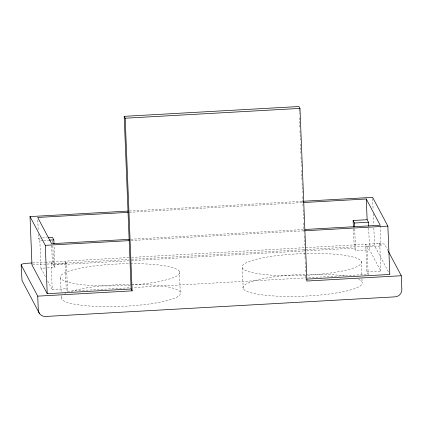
<?xml version="1.0" encoding="UTF-8"?>
<svg xmlns="http://www.w3.org/2000/svg" width="423" height="423" viewBox="0 0 423 423"><rect width="100%" height="100%" fill="white"/><g stroke="black" fill="none" stroke-linecap="round" stroke-linejoin="round"><path stroke-width="0.32" stroke-dasharray="2.12 1.59" d="M129.512 211.003L302.778 201.274M129.401 212.298L302.942 202.554M38.361 234.279L38.514 238.16L41.692 237.985M42.326 237.948L46.779 237.7M38.514 238.16L39.841 240.661L43.019 240.486M43.654 240.449L48.74 240.164M130.792 239.259L304.333 229.515M131.162 240.523L303.973 230.821M32.756 262.947L44.627 262.281M45.287 262.244L129.052 257.544M131.69 257.396L379.722 243.468L381.049 245.969L367.064 246.757L365.736 244.256L366.847 271.878L368.174 274.379L132.806 287.592M32.629 264.888L46.461 264.111M47.122 264.074L128.814 259.489M131.453 259.341L374.556 245.689L389.81 274.448M67.537 291.257L66.21 288.756L52.225 289.538L51.12 261.916L52.441 264.417L66.427 263.635L67.537 291.257L130.168 287.74M52.843 245.927L53.605 264.999L128.766 260.78M131.405 260.631L306.12 250.823M306.775 250.786L354.247 248.121L355.574 250.622L369.554 249.834L380.832 271.09L366.847 271.878M39.841 240.661L40.952 268.282L46.673 267.96M47.307 267.928L54.932 267.5L54.065 245.795M388.092 250.844L384.713 244.478A7.027 1.28 -2.3 0 0 377.057 243.622M306.659 280.565L305.914 279.159L305.755 275.241M66.427 263.635L65.1 261.134L66.21 288.756M53.605 264.999L54.932 267.5M40.952 268.282L46.133 278.048M47.656 280.925L52.225 289.538M380.245 225.903L381.049 245.969M379.722 243.468L380.832 271.09M372.668 198.662L373.086 209.11M373.271 213.684L373.721 224.787M373.847 228.055L374.556 245.689M368.682 228.134L369.554 249.834M367.064 246.757L368.174 274.379M361.21 261.25L361.755 274.844M361.914 278.725L362.04 281.961M354.701 228.917L355.574 250.622M353.48 229.049L354.247 248.121M299.087 109.16L299.273 113.766M299.431 117.71L299.801 126.916M299.96 130.86L300.325 140.071M300.483 144.016L300.853 153.221M301.012 157.166L301.382 166.376M301.541 170.321L301.911 179.526M302.07 183.471L302.44 192.682M302.598 196.626L302.968 205.832M303.127 209.776L303.497 218.987M303.656 222.932L304.026 232.132M304.185 236.05L304.549 245.192M304.708 249.11L305.099 258.913M305.232 262.175L305.623 271.973M242.353 267.923L243.183 288.634M179.431 271.455L180.261 292.171M60.574 278.128L61.118 291.722M61.272 295.603L61.404 298.844M52.632 240.666L52.711 242.638M51.691 245.647L52.441 264.417M37.784 220.034L38.202 230.392M130.596 263.656A59.743 10.887 -2.3 0 1 179.685 272.275A59.743 10.887 -2.3 0 1 132.706 284.943M130.141 285.134A59.743 10.887 -2.3 0 1 60.304 277.128A59.743 10.887 -2.3 0 1 129.935 263.661M131.431 284.372A59.743 10.887 -2.3 0 1 179.616 295.117A59.743 10.887 -2.3 0 1 110.678 306.638A59.743 10.887 -2.3 0 1 61.97 295.978M64.592 294.038A59.743 10.887 -2.3 0 1 65.851 293.398M71.482 291.294A59.743 10.887 -2.3 0 1 130.765 284.378M305.485 275.315A59.743 10.887 -2.3 0 1 248.047 261.927A59.743 10.887 -2.3 0 1 350.799 256.465A59.743 10.887 -2.3 0 1 307.421 275.214M358.556 279.328A59.743 10.887 -2.3 0 1 315.748 295.418A59.743 10.887 -2.3 0 1 243.146 288.56A59.743 10.887 -2.3 0 1 305.438 274.305M306.088 274.289A59.743 10.887 -2.3 0 1 345.374 276.039"/><path stroke-width="0.63" d="M37.732 296.148L132.119 290.85L131.125 288.972L124.193 116.341L298.982 106.527L299.976 108.404L306.908 281.036L401.295 275.738L401.85 289.549A7.027 6.884 -27.9 0 1 395.135 296.846L45.557 316.473A7.027 6.884 -27.9 0 1 38.287 309.959L37.732 296.148L21.15 264.888A7.027 1.28 -2.3 0 1 27.479 263.243L32.095 262.984M124.193 116.341L125.187 118.218L299.976 108.404M131.125 288.972L47.223 293.684L31.968 264.925L30.028 216.587L128.19 211.077M303.439 201.237L372.615 197.356L387.87 226.115L389.81 274.448L306.569 279.122M128.084 212.372L37.684 217.448L51.611 243.706L129.475 239.333M303.603 202.517L366.286 198.995L380.219 225.253L304.994 229.478M48.048 237.626L52.5 237.377L53.827 239.878L53.985 243.822M353.401 227.077L353.136 220.499L367.122 219.711L368.449 222.212L368.602 226.162M49.375 240.127L53.827 239.878M353.136 220.499L354.463 223L368.449 222.212M30.028 216.587L45.282 245.345L129.184 240.634M304.629 230.789L387.87 226.115M388.399 251.426L401.295 275.738M39.36 313.358L22.017 280.475L21.15 264.888M366.286 198.995L367.122 219.711M354.463 223L354.622 226.945M125.187 118.218L132.119 290.85M45.282 245.345L47.223 293.684"/></g></svg>
